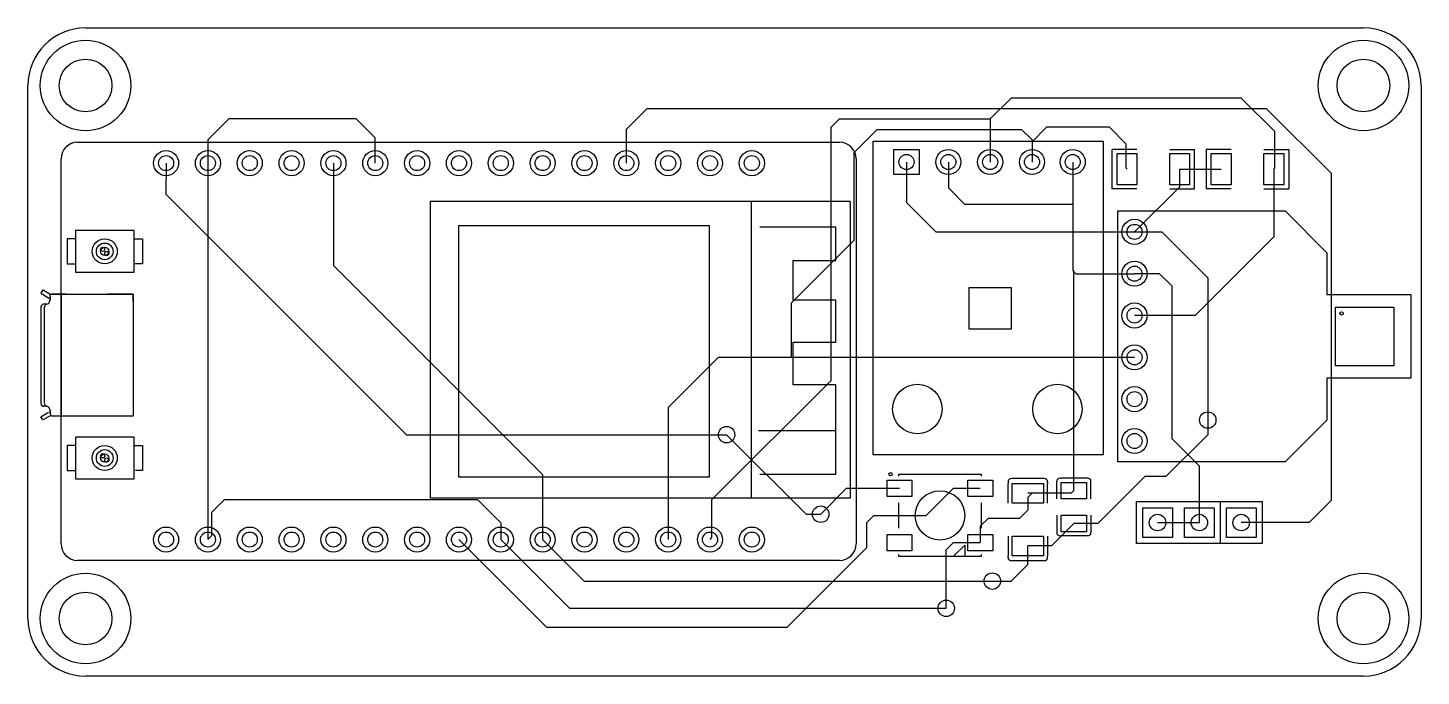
# Model space of a CAD drawing. Header units: millimetres. Extents: x -71.1 to 13.5, y -9.3 to 30.
import ezdxf

# ---------------------------------------------------------------- set-up
doc = ezdxf.new("R2010")
doc.units = ezdxf.units.MM

msp = doc.modelspace()

# ---------------------------------------------------------------- linework, layer by layer
for points in [[(-67.62, 30.043), (9.962, 30.043)], [(-71.12, -5.827), (-71.12, 26.543)], [(13.462, 26.543), (13.462, -5.827)], [(4.521, 21.463), (4.572, 21.514), (4.572, 23.749), (2.54, 25.781), (-11.43, 25.781), (-12.7, 24.511), (-12.7, 21.895)], [(-34.788, 21.829), (-34.788, 23.886), (-33.528, 25.146), (4.064, 25.146), (8.001, 21.209), (8.001, 1.341), (6.66, 0), (2.54, 0)], [(-50.028, 21.829), (-50.028, 23.358), (-51.181, 24.511), (-58.928, 24.511), (-60.198, 23.241), (-60.188, 21.829)], [(-29.709, -1.032), (-29.591, -0.914), (-29.591, 1.397), (-22.352, 8.636), (-22.352, 24.003), (-21.844, 24.511), (-12.7, 24.511)], [(-24.765, 10.033), (-24.765, 13.335), (-20.955, 17.145), (-20.955, 22.479), (-19.558, 23.876), (-10.795, 23.876), (-10.16, 23.241), (-10.16, 21.895)], [(-4.394, 21.463), (-4.445, 21.514), (-4.445, 22.987), (-5.461, 24.003), (-9.271, 24.003), (-10.16, 23.114), (-10.16, 21.895)], [(-68.104, 23.098), (-21.844, 23.098)], [(-69.104, -1.302), (-69.104, 22.098)], [(-20.844, 22.098), (-20.844, -1.302)], [(-3.794, 22.663), (-5.294, 22.663)], [(-5.294, 20.263), (-5.294, 22.663)], [(-1.794, 22.663), (-0.294, 22.663)], [(-0.294, 20.263), (-0.294, 22.663)], [(0.421, 22.663), (0.421, 20.263)], [(1.921, 22.663), (0.421, 22.663)], [(3.921, 22.663), (5.421, 22.663)], [(5.421, 22.663), (5.421, 20.263)], [(-62.728, 21.829), (-62.738, 19.939), (-48.133, 5.334), (-28.702, 5.334)], [(-60.189, 21.828), (-60.189, -1.032)], [(-52.568, 21.829), (-52.568, 15.611), (-39.878, 2.921), (-39.868, -1.031)], [(-17.78, 21.895), (-17.78, 19.431), (-16.002, 17.653), (-3.937, 17.653)], [(-15.24, 21.895), (-15.24, 20.32), (-14.251, 19.331), (-7.689, 19.331)], [(-7.689, 21.895), (-7.689, 15.309), (-7.493, 15.113), (-3.937, 15.113)], [(4.521, 21.463), (4.521, 17.348), (-0.254, 12.573), (-3.937, 12.573)], [(-3.937, 17.653), (-1.194, 20.396), (-1.194, 21.463)], [(-1.194, 21.463), (1.321, 21.463)], [(-21.205, 19.489), (-34.705, 19.489), (-46.704, 19.489)], [(-46.704, 19.489), (-46.704, 1.488)], [(-27.204, 19.489), (-27.204, 3.489), (-27.204, 1.488)], [(-21.205, 19.489), (-21.205, 1.488)], [(-3.794, 20.263), (-5.294, 20.263)], [(-1.794, 20.263), (-0.294, 20.263)], [(1.921, 20.263), (0.421, 20.263)], [(3.921, 20.263), (5.421, 20.263)], [(-26.691, 2.93), (-22.068, 2.93), (-22.068, 8.366), (-24.659, 8.366), (-24.659, 10.957), (-22.068, 10.957), (-22.068, 13.497), (-24.659, 13.497), (-24.659, 15.91), (-22.068, 15.91), (-22.068, 17.942), (-26.691, 17.942)], [(-68.232, 17.739), (-68.232, 15.199), (-64.676, 15.199), (-64.676, 17.739), (-68.232, 17.739), (-68.232, 17.231), (-68.74, 17.231), (-68.74, 15.707), (-68.232, 15.707)], [(-64.676, 17.231), (-64.168, 17.231), (-64.168, 15.707), (-64.608, 15.707)], [(-3.937, 17.653), (-2.286, 17.653), (0.508, 14.859), (0.508, 6.223)], [(-7.62, 1.94), (-7.62, 15.309)], [(0, 0), (0, 3.429), (-1.651, 5.08), (-1.651, 14.351), (-2.413, 15.113), (-3.937, 15.113)], [(-70.214, 14.132), (-70.331, 13.932)], [(-70.331, 13.932), (-69.874, 13.653)], [(-69.756, 13.852), (-70.188, 14.106)], [(-69.782, 13.471), (-69.747, 13.627)], [(-69.747, 13.627), (-69.756, 13.878)], [(-69.731, 13.878), (-64.727, 13.878), (-64.727, 6.461), (-69.731, 6.461)], [(-68.766, 13.878), (-69.68, 13.878)], [(-69.096, 13.852), (-69.096, 6.486)], [(-64.727, 13.471), (-64.727, 13.878), (-66.277, 13.878)], [(-70.331, 13.119), (-70.331, 7.227)], [(-69.976, 13.272), (-70.179, 13.272)], [(-70.128, 13.119), (-70.128, 7.227)], [(-69.95, 13.272), (-69.976, 13.272)], [(-3.937, 10.033), (-29.21, 10.033), (-32.248, 6.995), (-32.248, -1.031)], [(-69.976, 7.074), (-70.179, 7.074)], [(-69.95, 7.074), (-69.976, 7.074)], [(-69.747, 6.719), (-69.756, 6.842)], [(-64.727, 6.969), (-64.727, 6.461), (-66.378, 6.461)], [(-70.331, 6.414), (-69.899, 6.693)], [(-70.214, 6.232), (-70.331, 6.414)], [(-69.756, 6.486), (-70.188, 6.232)], [(-69.731, 6.461), (-69.747, 6.719)], [(-68.766, 6.461), (-69.68, 6.461)], [(0.508, 6.223), (0.508, 5.334), (-2.032, 2.794), (-3.302, 2.794), (-6.157, -0.061), (-7.62, -0.061)], [(-68.232, 5.191), (-68.232, 2.651), (-64.676, 2.651), (-64.676, 5.191), (-68.232, 5.191), (-68.232, 4.683), (-68.74, 4.683), (-68.74, 3.159), (-68.232, 3.159)], [(-28.702, 5.334), (-23.876, 0.508), (-22.987, 0.508)], [(-26.767, 5.597), (-22.081, 5.597)], [(-64.676, 4.683), (-64.168, 4.683), (-64.168, 3.159), (-64.583, 3.159)], [(-18.248, 2.932), (-13.248, 2.932)], [(-18.248, 2.812), (-18.248, 2.932)], [(-13.248, 2.932), (-13.248, 2.812)], [(-9.414, 2.678), (-11.414, 2.678)], [(-8.46, 2.69), (-8.42, 2.69)], [(-6.82, 2.69), (-8.42, 2.69)], [(-6.8, 2.69), (-6.82, 2.69)], [(-6.78, 2.69), (-6.82, 2.69)], [(-44.948, -1.031), (-39.632, -6.35), (-25.019, -6.35), (-20.193, -1.524), (-20.193, 0), (-19.761, 0.432), (-16.586, 0.432), (-14.936, 2.082), (-13.298, 2.082)], [(-22.987, 0.508), (-21.413, 2.082), (-18.198, 2.082)], [(-10.16, 1.778), (-10.414, 1.524), (-10.414, 0.762), (-10.922, 0.254), (-12.827, 0.254), (-13.298, -0.217), (-13.298, -1.218)], [(-11.614, 2.478), (-11.614, 2.378)], [(-11.614, 1.178), (-11.614, 2.378)], [(-7.62, 1.94), (-7.782, 1.778), (-10.414, 1.778)], [(-9.214, 2.478), (-9.214, 2.378)], [(-9.214, 1.178), (-9.214, 2.378)], [(-8.66, 1.44), (-8.66, 2.49)], [(-6.58, 1.44), (-6.58, 2.49)], [(-60.189, -1.032), (-59.944, -0.787), (-59.944, 0.635), (-59.182, 1.397), (-43.815, 1.397), (-42.409, -0.009), (-42.409, -1.032)], [(-21.205, 1.488), (-46.704, 1.488)], [(-18.248, -0.338), (-18.248, 1.202)], [(-13.248, 1.202), (-13.248, -0.338)], [(1.27, 1.27), (3.81, 1.27), (3.81, -1.27), (1.27, -1.27)], [(-8.66, 0.44), (-8.66, -0.61)], [(-6.58, 0.44), (-6.58, -0.61)], [(-2.54, 0), (0, 0)], [(-11.614, -0.822), (-11.614, -2.022)], [(-7.62, -0.061), (-8.981, -1.422), (-10.414, -1.422)], [(-9.214, -0.822), (-9.214, -2.022)], [(-8.46, -0.81), (-8.42, -0.81)], [(-6.82, -0.81), (-8.42, -0.81)], [(-6.78, -0.81), (-6.82, -0.81)], [(-42.409, -1.032), (-38.234, -5.207), (-15.367, -5.207)], [(-39.869, -1.032), (-37.345, -3.556), (-12.573, -3.556)], [(-15.367, -5.207), (-15.367, -1.651), (-14.934, -1.218), (-13.298, -1.218)], [(-14.248, -1.368), (-14.248, -2.068), (-14.948, -2.068), (-14.248, -1.368)], [(-12.573, -3.556), (-11.43, -3.556), (-10.414, -2.54), (-10.414, -1.422)], [(-21.844, -2.302), (-68.104, -2.302)], [(-18.248, -2.068), (-18.248, -1.948)], [(-13.248, -2.068), (-18.248, -2.068)], [(-13.248, -1.948), (-13.248, -2.068)], [(-11.614, -2.122), (-11.614, -2.022)], [(-9.414, -2.322), (-11.414, -2.322)], [(-9.214, -2.122), (-9.214, -2.022)], [(9.962, -9.327), (-67.62, -9.327)]]:
    msp.add_lwpolyline(points)
for points in [[(-5.842, 23.165), (-5.842, 4.115), (-5.842, 4.115), (-5.842, 4.115), (-19.812, 4.115), (-19.812, 23.165), (-5.842, 23.165)], [(-17.018, 22.657), (-17.018, 21.133), (-18.542, 21.133), (-18.542, 22.657)], [(-3.794, 20.513), (-4.994, 20.513), (-4.994, 22.413), (-3.794, 22.413)], [(-0.594, 20.513), (-1.794, 20.513), (-1.794, 22.413), (-0.594, 22.413)], [(0.721, 22.413), (1.921, 22.413), (1.921, 20.513), (0.721, 20.513)], [(3.921, 22.413), (5.121, 22.413), (5.121, 20.513), (3.921, 20.513)], [(-4.953, 18.923), (5.207, 18.923), (7.747, 16.383), (7.747, 13.843), (12.827, 13.843), (12.827, 8.763), (7.747, 8.763), (7.747, 6.223), (5.207, 3.683), (-4.953, 3.683), (-4.953, 18.923)], [(-29.739, 18.018), (-44.979, 18.018), (-44.979, 2.778), (-29.739, 2.778), (-29.739, 18.018)], [(-11.43, 14.275), (-11.43, 11.735), (-13.97, 11.735), (-13.97, 14.275), (-11.43, 14.275)], [(11.811, 13.081), (11.811, 9.525), (8.255, 9.525), (8.255, 13.081), (11.811, 13.081)], [(-17.447, 1.583), (-18.949, 1.583), (-18.949, 2.581), (-17.447, 2.581)], [(-12.549, 1.583), (-14.047, 1.583), (-14.047, 2.581), (-12.549, 2.581)], [(-9.464, 2.378), (-9.464, 1.178), (-11.364, 1.178), (-11.364, 2.378)], [(-6.845, 2.44), (-6.845, 1.44), (-8.395, 1.44), (-8.395, 2.44)], [(-3.81, -1.27), (-3.81, 1.27), (1.27, 1.27), (1.27, -1.27), (-3.81, -1.27)], [(-3.44, -0.9), (-3.44, 0.9), (-1.64, 0.9), (-1.64, -0.9)], [(-0.9, -0.9), (-0.9, 0.9), (0.9, 0.9), (0.9, -0.9)], [(1.64, -0.9), (1.64, 0.9), (3.44, 0.9), (3.44, -0.9)], [(-6.845, 0.44), (-6.845, -0.56), (-8.395, -0.56), (-8.395, 0.44)], [(-17.447, -1.717), (-18.949, -1.717), (-18.949, -0.719), (-17.447, -0.719)], [(-12.549, -1.717), (-14.047, -1.717), (-14.047, -0.719), (-12.549, -0.719)], [(-9.464, -0.822), (-9.464, -2.022), (-11.364, -2.022), (-11.364, -0.822)]]:
    msp.add_lwpolyline(points, close=True)
for centre, radius in [((-67.62, 26.543), 2.75), ((9.962, 26.543), 2.75), ((-67.62, 26.543), 1.6), ((9.962, 26.543), 1.6), ((-62.729, 21.828), 0.762), ((-62.729, 21.828), 0.457), ((-60.189, 21.828), 0.762), ((-60.189, 21.828), 0.457), ((-57.649, 21.828), 0.762), ((-57.649, 21.828), 0.457), ((-55.109, 21.828), 0.762), ((-55.109, 21.828), 0.457), ((-52.569, 21.828), 0.762), ((-52.569, 21.828), 0.457), ((-50.029, 21.828), 0.762), ((-50.029, 21.828), 0.457), ((-47.489, 21.828), 0.762), ((-47.489, 21.828), 0.457), ((-44.949, 21.828), 0.762), ((-44.949, 21.828), 0.457), ((-42.409, 21.828), 0.762), ((-42.409, 21.828), 0.457), ((-39.869, 21.828), 0.762), ((-39.869, 21.828), 0.457), ((-37.329, 21.828), 0.762), ((-37.329, 21.828), 0.457), ((-34.789, 21.828), 0.762), ((-34.789, 21.828), 0.457), ((-32.249, 21.828), 0.762), ((-32.249, 21.828), 0.457), ((-29.709, 21.828), 0.762), ((-29.709, 21.828), 0.457), ((-27.169, 21.828), 0.762), ((-27.169, 21.828), 0.457), ((-17.78, 21.895), 0.457), ((-15.24, 21.895), 0.762), ((-15.24, 21.895), 0.457), ((-12.7, 21.895), 0.762), ((-12.7, 21.895), 0.457), ((-10.16, 21.895), 0.762), ((-10.16, 21.895), 0.457), ((-7.689, 21.895), 0.762), ((-7.689, 21.895), 0.457), ((-3.937, 17.653), 0.762), ((-3.937, 17.653), 0.457), ((-66.455, 16.469), 0.762), ((-66.455, 16.469), 0.508), ((-66.455, 16.469), 0.254), ((-66.582, 16.596), 0.127), ((-66.328, 16.342), 0.127), ((-3.937, 15.113), 0.762), ((-3.937, 15.113), 0.457), ((-3.937, 12.573), 0.762), ((-3.937, 12.573), 0.457), ((8.636, 12.7), 0.1), ((-3.937, 10.033), 0.762), ((-3.937, 10.033), 0.457), ((-17.12, 6.895), 1.5), ((-8.62, 6.895), 1.5), ((-3.937, 7.493), 0.762), ((-3.937, 7.493), 0.457), ((0.508, 6.223), 0.5), ((-28.702, 5.334), 0.5), ((-3.937, 4.953), 0.762), ((-3.937, 4.953), 0.457), ((-66.455, 3.921), 0.762), ((-66.455, 3.921), 0.508), ((-66.455, 3.921), 0.254), ((-66.582, 4.048), 0.127), ((-66.328, 3.794), 0.127), ((-18.748, 2.932), 0.1), ((-15.747, 0.432), 1.5), ((-22.987, 0.508), 0.5), ((-2.54, 0), 0.5), ((0, 0), 0.5), ((2.54, 0), 0.5), ((-62.729, -1.032), 0.762), ((-62.729, -1.032), 0.457), ((-60.189, -1.032), 0.762), ((-60.189, -1.032), 0.457), ((-57.649, -1.032), 0.762), ((-57.649, -1.032), 0.457), ((-55.109, -1.032), 0.762), ((-55.109, -1.032), 0.457), ((-52.569, -1.032), 0.762), ((-52.569, -1.032), 0.457), ((-50.029, -1.032), 0.762), ((-50.029, -1.032), 0.457), ((-47.489, -1.032), 0.762), ((-47.489, -1.032), 0.457), ((-44.949, -1.032), 0.762), ((-44.949, -1.032), 0.457), ((-42.409, -1.032), 0.762), ((-42.409, -1.032), 0.457), ((-39.869, -1.032), 0.762), ((-39.869, -1.032), 0.457), ((-37.329, -1.032), 0.762), ((-37.329, -1.032), 0.457), ((-34.789, -1.032), 0.762), ((-34.789, -1.032), 0.457), ((-32.249, -1.032), 0.762), ((-32.249, -1.032), 0.457), ((-29.709, -1.032), 0.762), ((-29.709, -1.032), 0.457), ((-27.169, -1.032), 0.762), ((-27.169, -1.032), 0.457), ((-67.62, -5.827), 2.75), ((-12.573, -3.556), 0.5), ((9.962, -5.827), 2.75), ((-67.62, -5.827), 1.6), ((9.962, -5.827), 1.6), ((-15.367, -5.207), 0.5)]:
    msp.add_circle(centre, radius)
for centre, radius, start, end in [((-67.62, 26.543), 3.5, 90, 180), ((9.962, 26.543), 3.5, 0, 90), ((-68.104, 22.098), 1, 90, 180), ((-21.844, 22.098), 1, 360, 90), ((-70.271, 13.63), 0.519, 313.81881, 7.747), ((-69.753, 13.755), 0.157, 227.75475, 268.64243), ((-70.168, 13.105), 0.15, 88.15058, 180.90241), ((-69.952, 13.106), 0.15, 92.02911, 180.90849), ((-70.168, 7.205), 0.15, 179.09759, 271.84942), ((-69.952, 7.205), 0.15, 179.09151, 267.97089), ((-70.172, 6.726), 0.42, 351.57649, 51.64094), ((-69.779, 6.535), 0.157, 81.70738, 122.48213), ((-11.414, 2.478), 0.2, 90, 180), ((-9.414, 2.478), 0.2, 0, 90), ((-8.46, 2.49), 0.2, 90, 180), ((-6.78, 2.49), 0.2, 0, 90), ((-8.46, -0.61), 0.2, 180, 270), ((-6.78, -0.61), 0.2, 270, 0), ((-68.104, -1.302), 1, 180, 270), ((-21.844, -1.302), 1, 270, 0), ((-11.414, -2.122), 0.2, 180, 270), ((-9.414, -2.122), 0.2, 270, 360), ((-67.62, -5.827), 3.5, 180, 270), ((9.962, -5.827), 3.5, 270, 0)]:
    msp.add_arc(centre, radius, start, end)

doc.saveas('drawing.dxf')
